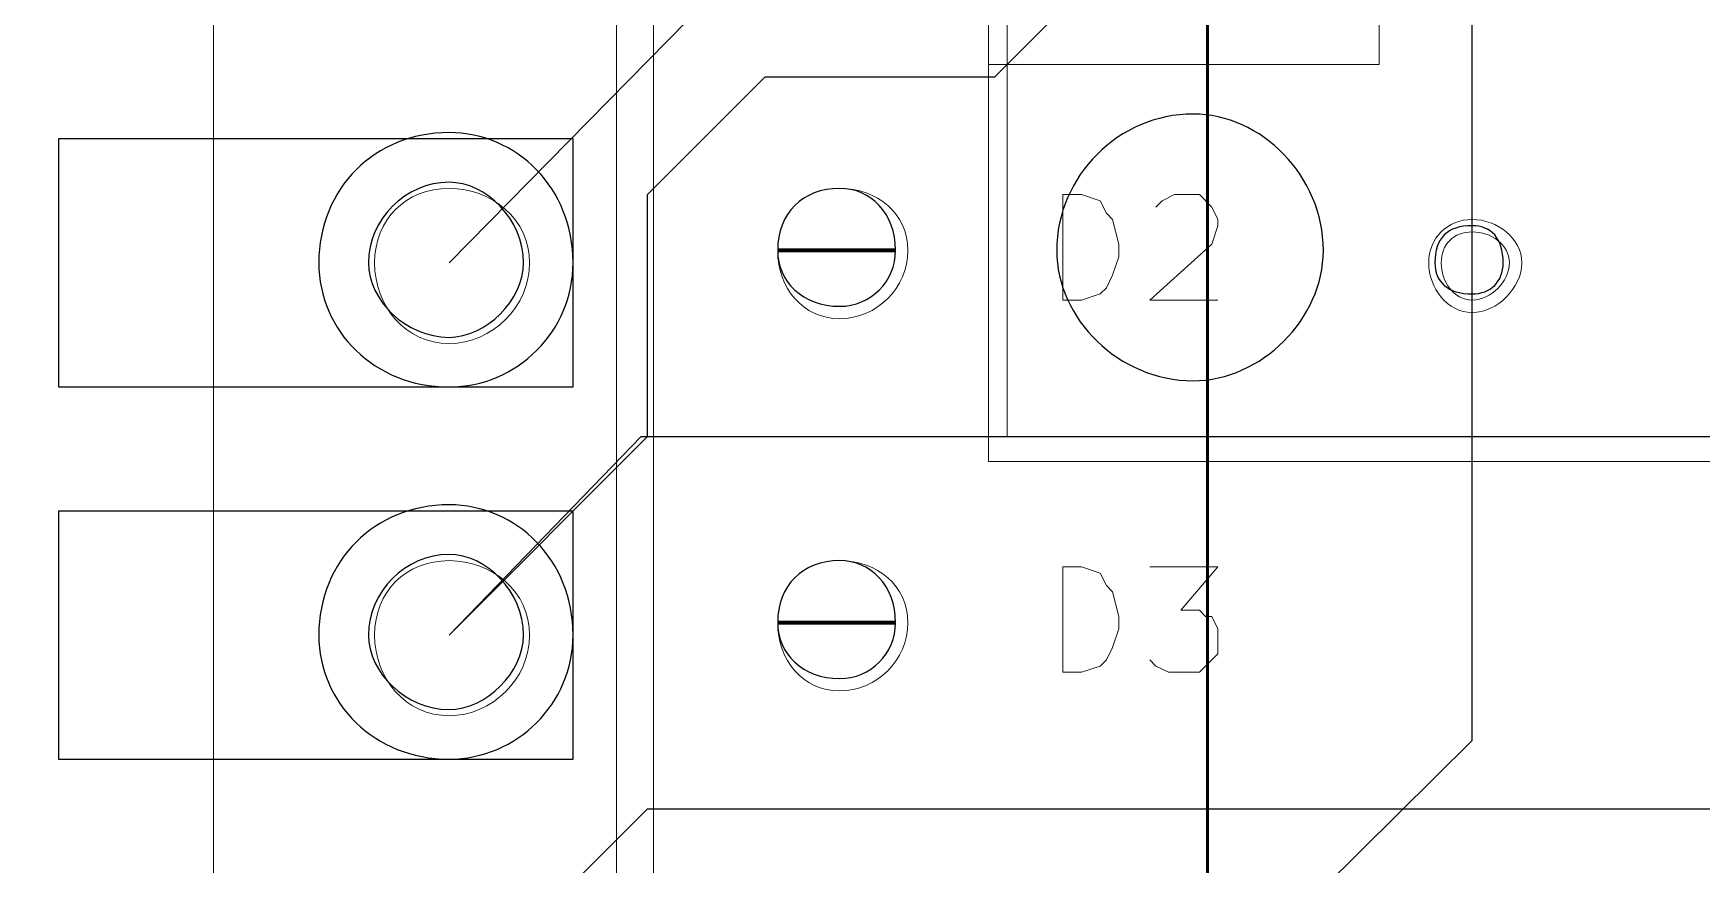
# Model space of a CAD drawing. Header units: centimetres. Extents: x -14.7 to 16.9, y -14.9 to 2.2.
# Drawn here: x -11.552 to -10.413, y -11.931 to -11.364 of the extents above; entities that cross this region are included whole.
import ezdxf

# ---------------------------------------------------------------- set-up
doc = ezdxf.new("R2010")
doc.units = ezdxf.units.CM
doc.header["$MEASUREMENT"] = 0
doc.layers.add('Layer 1', color=7, linetype='Continuous')

msp = doc.modelspace()

# ---------------------------------------------------------------- linework, layer by layer
at = {"layer": 'Layer 1', "lineweight": 53}
msp.add_lwpolyline([(-10.75, -13.7), (-9.25, -13.7), (-9.25, -6.3), (-10.75, -6.3), (-10.75, -13.7)], close=True, dxfattribs=at)
msp.add_open_spline([(-13.7, -13.2), (-13.7, -13.2), (-13.7, -6.8), (-13.7, -6.8), (-13.7, -6.8), (-13.7, -6.52386), (-13.47614, -6.3), (-13.2, -6.3), (-13.2, -6.3), (-13.2, -6.3), (-6.8, -6.3), (-6.8, -6.3), (-6.8, -6.3), (-6.52386, -6.3), (-6.3, -6.52386), (-6.3, -6.8), (-6.3, -6.8), (-6.3, -6.8), (-6.3, -13.2), (-6.3, -13.2), (-6.3, -13.2), (-6.3, -13.47614), (-6.52386, -13.7), (-6.8, -13.7), (-6.8, -13.7), (-6.8, -13.7), (-13.2, -13.7), (-13.2, -13.7), (-13.2, -13.7), (-13.47614, -13.7), (-13.7, -13.47614), (-13.7, -13.2)], degree=3, knots=[0, 0, 0, 0, 0.1111111, 0.1111111, 0.1111111, 0.1111111, 0.2222222, 0.2222222, 0.2222222, 0.2222222, 0.3333333, 0.3333333, 0.3333333, 0.3333333, 0.4444444, 0.4444444, 0.4444444, 0.4444444, 0.5555556, 0.5555556, 0.5555556, 0.5555556, 0.6666667, 0.6666667, 0.6666667, 0.6666667, 0.7777778, 0.7777778, 0.7777778, 0.7777778, 1, 1, 1, 1], dxfattribs=at)
at = {"layer": 'Layer 1', "color": 253, "lineweight": 9}
for points in [[(-10.88688, -11.63882), (-10.88688, -11.63882), (-10.88688, -7.44782), (-10.88688, -7.44782)], [(-11.12818, -12.35849), (-11.12818, -12.35849), (-11.12818, -7.61716), (-11.12818, -7.61716)], [(-9.10888, -11.63882), (-9.10888, -11.63882), (-10.88688, -11.63882), (-10.88688, -11.63882)]]:
    msp.add_open_spline(points, degree=3, dxfattribs=at)
at = {"layer": 'Layer 1', "color": 41, "lineweight": 13}
for points in [[(-11.15358, -7.59599), (-11.15358, -7.59599), (-11.15358, -12.38389), (-11.15358, -12.38389)], [(-10.89958, -7.82882), (-10.89958, -7.82882), (-10.89958, -11.65576), (-10.89958, -11.65576)], [(-10.63288, -7.82882), (-10.63288, -7.82882), (-10.63288, -11.38482), (-10.63288, -11.38482)], [(-11.42875, -11.37636), (-11.42875, -11.37636), (-11.42875, -11.41869), (-11.42875, -11.41869)], [(-10.63288, -11.38482), (-10.63288, -11.38482), (-10.89958, -11.38482), (-10.89958, -11.38482)], [(-11.42875, -11.62612), (-11.42875, -11.62612), (-11.42875, -11.66846), (-11.42875, -11.66846)], [(-10.89958, -11.65576), (-10.89958, -11.65576), (-10.39158, -11.65576), (-10.39158, -11.65576)], [(-11.42875, -11.88859), (-11.42875, -11.88859), (-11.42875, -11.92669), (-11.42875, -11.92669)]]:
    msp.add_open_spline(points, degree=3, dxfattribs=at)
at = {"layer": 'Layer 1', "color": 253, "lineweight": 13}
msp.add_open_spline([(-11.42875, -12.92576), (-11.42875, -12.92576), (-11.42875, -7.82882), (-11.42875, -7.82882)], degree=3, dxfattribs=at)
at = {"layer": 'Layer 1', "color": 22, "lineweight": 25}
for points in [[(-10.56938, -11.52029), (-10.56938, -11.52029), (-10.56938, -8.59929), (-10.56938, -8.59929)], [(-11.26788, -11.52029), (-11.26788, -11.52029), (-11.00965, -11.25782), (-11.00965, -11.25782)], [(-10.89535, -11.39329), (-10.89535, -11.39329), (-10.75988, -11.25782), (-10.75988, -11.25782)], [(-11.13242, -11.47372), (-11.13242, -11.47372), (-11.05198, -11.39329), (-11.05198, -11.39329)], [(-11.05198, -11.39329), (-11.05198, -11.39329), (-10.89535, -11.39329), (-10.89535, -11.39329)], [(-11.13242, -11.63882), (-11.13242, -11.63882), (-11.13242, -11.47372), (-11.13242, -11.47372)], [(-11.26788, -11.77429), (-11.26788, -11.77429), (-11.13665, -11.63882), (-11.13665, -11.63882)], [(-11.26788, -11.77429), (-11.26788, -11.77429), (-11.13242, -11.63882), (-11.13242, -11.63882)], [(-11.13665, -11.63882), (-11.13665, -11.63882), (-10.06985, -11.63882), (-10.06985, -11.63882)], [(-10.50588, -12.53629), (-10.50588, -12.53629), (-9.68038, -11.71079), (-9.68038, -11.71079)], [(-11.26788, -12.02829), (-11.26788, -12.02829), (-11.13242, -11.89282), (-11.13242, -11.89282)], [(-11.13242, -11.89282), (-11.13242, -11.89282), (-10.05291, -11.89282), (-10.05291, -11.89282)]]:
    msp.add_open_spline(points, degree=3, dxfattribs=at)
at = {"layer": 'Layer 1', "color": 4}
for points in [[(-10.67098, -11.51182), (-10.67098, -11.55839), (-10.71332, -11.60072), (-10.75988, -11.60072), (-10.75988, -11.60072), (-10.81068, -11.60072), (-10.85302, -11.55839), (-10.85302, -11.51182), (-10.85302, -11.51182), (-10.85302, -11.46102), (-10.81068, -11.41869), (-10.75988, -11.41869), (-10.75988, -11.41869), (-10.71332, -11.41869), (-10.67098, -11.46102), (-10.67098, -11.51182)], [(-11.18322, -11.52029), (-11.18322, -11.56686), (-11.22132, -11.60496), (-11.26788, -11.60496), (-11.26788, -11.60496), (-11.31868, -11.60496), (-11.35678, -11.56686), (-11.35678, -11.52029), (-11.35678, -11.52029), (-11.35678, -11.46949), (-11.31868, -11.43139), (-11.26788, -11.43139), (-11.26788, -11.43139), (-11.22132, -11.43139), (-11.18322, -11.46949), (-11.18322, -11.52029)], [(-11.18322, -11.77429), (-11.18322, -11.82086), (-11.22132, -11.85896), (-11.26788, -11.85896), (-11.26788, -11.85896), (-11.31868, -11.85896), (-11.35678, -11.82086), (-11.35678, -11.77429), (-11.35678, -11.77429), (-11.35678, -11.72349), (-11.31868, -11.68539), (-11.26788, -11.68539), (-11.26788, -11.68539), (-11.22132, -11.68539), (-11.18322, -11.72349), (-11.18322, -11.77429)]]:
    msp.add_open_spline(points, degree=3, knots=[0, 0, 0, 0, 0.2, 0.2, 0.2, 0.2, 0.4, 0.4, 0.4, 0.4, 0.6, 0.6, 0.6, 0.6, 1, 1, 1, 1], dxfattribs=at)
at = {"layer": 'Layer 1', "color": 201}
for points in [[(-10.67098, -11.51182), (-10.67098, -11.55839), (-10.71332, -11.60072), (-10.75988, -11.60072), (-10.75988, -11.60072), (-10.81068, -11.60072), (-10.85302, -11.55839), (-10.85302, -11.51182), (-10.85302, -11.51182), (-10.85302, -11.46102), (-10.81068, -11.41869), (-10.75988, -11.41869), (-10.75988, -11.41869), (-10.71332, -11.41869), (-10.67098, -11.46102), (-10.67098, -11.51182)], [(-11.18322, -11.52029), (-11.18322, -11.56686), (-11.22132, -11.60496), (-11.26788, -11.60496), (-11.26788, -11.60496), (-11.31868, -11.60496), (-11.35678, -11.56686), (-11.35678, -11.52029), (-11.35678, -11.52029), (-11.35678, -11.46949), (-11.31868, -11.43139), (-11.26788, -11.43139), (-11.26788, -11.43139), (-11.22132, -11.43139), (-11.18322, -11.46949), (-11.18322, -11.52029)], [(-11.53458, -11.43562), (-11.53458, -11.43562), (-11.18322, -11.43562), (-11.18322, -11.43562), (-11.18322, -11.43562), (-11.18322, -11.43562), (-11.18322, -11.60496), (-11.18322, -11.60496), (-11.18322, -11.60496), (-11.18322, -11.60496), (-11.53458, -11.60496), (-11.53458, -11.60496), (-11.53458, -11.60496), (-11.53458, -11.60496), (-11.53458, -11.43562), (-11.53458, -11.43562)], [(-11.53458, -11.68962), (-11.53458, -11.68962), (-11.18322, -11.68962), (-11.18322, -11.68962), (-11.18322, -11.68962), (-11.18322, -11.68962), (-11.18322, -11.85896), (-11.18322, -11.85896), (-11.18322, -11.85896), (-11.18322, -11.85896), (-11.53458, -11.85896), (-11.53458, -11.85896), (-11.53458, -11.85896), (-11.53458, -11.85896), (-11.53458, -11.68962), (-11.53458, -11.68962)], [(-11.18322, -11.77429), (-11.18322, -11.82086), (-11.22132, -11.85896), (-11.26788, -11.85896), (-11.26788, -11.85896), (-11.31868, -11.85896), (-11.35678, -11.82086), (-11.35678, -11.77429), (-11.35678, -11.77429), (-11.35678, -11.72349), (-11.31868, -11.68539), (-11.26788, -11.68539), (-11.26788, -11.68539), (-11.22132, -11.68539), (-11.18322, -11.72349), (-11.18322, -11.77429)]]:
    msp.add_open_spline(points, degree=3, knots=[0, 0, 0, 0, 0.2, 0.2, 0.2, 0.2, 0.4, 0.4, 0.4, 0.4, 0.6, 0.6, 0.6, 0.6, 1, 1, 1, 1], dxfattribs=at)
at = {"layer": 'Layer 1', "color": 40}
for points in [[(-10.67098, -11.51182), (-10.67098, -11.55839), (-10.71332, -11.60072), (-10.75988, -11.60072), (-10.75988, -11.60072), (-10.81068, -11.60072), (-10.85302, -11.55839), (-10.85302, -11.51182), (-10.85302, -11.51182), (-10.85302, -11.46102), (-10.81068, -11.41869), (-10.75988, -11.41869), (-10.75988, -11.41869), (-10.71332, -11.41869), (-10.67098, -11.46102), (-10.67098, -11.51182)], [(-11.18322, -11.52029), (-11.18322, -11.56686), (-11.22132, -11.60496), (-11.26788, -11.60496), (-11.26788, -11.60496), (-11.31868, -11.60496), (-11.35678, -11.56686), (-11.35678, -11.52029), (-11.35678, -11.52029), (-11.35678, -11.46949), (-11.31868, -11.43139), (-11.26788, -11.43139), (-11.26788, -11.43139), (-11.22132, -11.43139), (-11.18322, -11.46949), (-11.18322, -11.52029)], [(-11.18322, -11.77429), (-11.18322, -11.82086), (-11.22132, -11.85896), (-11.26788, -11.85896), (-11.26788, -11.85896), (-11.31868, -11.85896), (-11.35678, -11.82086), (-11.35678, -11.77429), (-11.35678, -11.77429), (-11.35678, -11.72349), (-11.31868, -11.68539), (-11.26788, -11.68539), (-11.26788, -11.68539), (-11.22132, -11.68539), (-11.18322, -11.72349), (-11.18322, -11.77429)]]:
    msp.add_open_spline(points, degree=3, knots=[0, 0, 0, 0, 0.2, 0.2, 0.2, 0.2, 0.4, 0.4, 0.4, 0.4, 0.6, 0.6, 0.6, 0.6, 1, 1, 1, 1], dxfattribs=at)
at = {"layer": 'Layer 1'}
for points in [[(-10.67098, -11.51182), (-10.67098, -11.55839), (-10.71332, -11.60072), (-10.75988, -11.60072), (-10.75988, -11.60072), (-10.81068, -11.60072), (-10.85302, -11.55839), (-10.85302, -11.51182), (-10.85302, -11.51182), (-10.85302, -11.46102), (-10.81068, -11.41869), (-10.75988, -11.41869), (-10.75988, -11.41869), (-10.71332, -11.41869), (-10.67098, -11.46102), (-10.67098, -11.51182)], [(-11.21708, -11.52029), (-11.21708, -11.54569), (-11.24248, -11.57109), (-11.26788, -11.57109), (-11.26788, -11.57109), (-11.29751, -11.57109), (-11.32291, -11.54569), (-11.32291, -11.52029), (-11.32291, -11.52029), (-11.32291, -11.49066), (-11.29751, -11.46526), (-11.26788, -11.46526), (-11.26788, -11.46526), (-11.24248, -11.46526), (-11.21708, -11.49066), (-11.21708, -11.52029)], [(-10.96308, -11.51182), (-10.96308, -11.53299), (-10.98001, -11.54992), (-11.00118, -11.54992), (-11.00118, -11.54992), (-11.02658, -11.54992), (-11.04351, -11.53299), (-11.04351, -11.51182), (-11.04351, -11.51182), (-11.04351, -11.48642), (-11.02658, -11.46949), (-11.00118, -11.46949), (-11.00118, -11.46949), (-10.98001, -11.46949), (-10.96308, -11.48642), (-10.96308, -11.51182)], [(-10.54822, -11.52029), (-10.54822, -11.53299), (-10.55668, -11.54146), (-10.56938, -11.54146), (-10.56938, -11.54146), (-10.58632, -11.54146), (-10.59478, -11.53299), (-10.59478, -11.52029), (-10.59478, -11.52029), (-10.59478, -11.50336), (-10.58632, -11.49489), (-10.56938, -11.49489), (-10.56938, -11.49489), (-10.55668, -11.49489), (-10.54822, -11.50336), (-10.54822, -11.52029)], [(-11.21708, -11.77429), (-11.21708, -11.79969), (-11.24248, -11.82509), (-11.26788, -11.82509), (-11.26788, -11.82509), (-11.29751, -11.82509), (-11.32291, -11.79969), (-11.32291, -11.77429), (-11.32291, -11.77429), (-11.32291, -11.74466), (-11.29751, -11.71926), (-11.26788, -11.71926), (-11.26788, -11.71926), (-11.24248, -11.71926), (-11.21708, -11.74466), (-11.21708, -11.77429)], [(-10.96308, -11.76582), (-10.96308, -11.78699), (-10.98001, -11.80392), (-11.00118, -11.80392), (-11.00118, -11.80392), (-11.02658, -11.80392), (-11.04351, -11.78699), (-11.04351, -11.76582), (-11.04351, -11.76582), (-11.04351, -11.74042), (-11.02658, -11.72349), (-11.00118, -11.72349), (-11.00118, -11.72349), (-10.98001, -11.72349), (-10.96308, -11.74042), (-10.96308, -11.76582)]]:
    msp.add_open_spline(points, degree=3, knots=[0, 0, 0, 0, 0.2, 0.2, 0.2, 0.2, 0.4, 0.4, 0.4, 0.4, 0.6, 0.6, 0.6, 0.6, 1, 1, 1, 1], dxfattribs=at)
at = {"layer": 'Layer 1', "color": 22}
for points in [[(-11.53458, -11.43562), (-11.53458, -11.43562), (-11.18322, -11.43562), (-11.18322, -11.43562), (-11.18322, -11.43562), (-11.18322, -11.43562), (-11.18322, -11.60496), (-11.18322, -11.60496), (-11.18322, -11.60496), (-11.18322, -11.60496), (-11.53458, -11.60496), (-11.53458, -11.60496), (-11.53458, -11.60496), (-11.53458, -11.60496), (-11.53458, -11.43562), (-11.53458, -11.43562)], [(-11.53458, -11.68962), (-11.53458, -11.68962), (-11.18322, -11.68962), (-11.18322, -11.68962), (-11.18322, -11.68962), (-11.18322, -11.68962), (-11.18322, -11.85896), (-11.18322, -11.85896), (-11.18322, -11.85896), (-11.18322, -11.85896), (-11.53458, -11.85896), (-11.53458, -11.85896), (-11.53458, -11.85896), (-11.53458, -11.85896), (-11.53458, -11.68962), (-11.53458, -11.68962)]]:
    msp.add_open_spline(points, degree=3, knots=[0, 0, 0, 0, 0.2, 0.2, 0.2, 0.2, 0.4, 0.4, 0.4, 0.4, 0.6, 0.6, 0.6, 0.6, 1, 1, 1, 1], dxfattribs=at)
at = {"layer": 'Layer 1', "color": 40, "lineweight": 5}
for points in [[(-11.21285, -11.52029), (-11.21285, -11.54992), (-11.23825, -11.57532), (-11.26788, -11.57532), (-11.26788, -11.57532), (-11.29751, -11.57532), (-11.31868, -11.54992), (-11.31868, -11.52029), (-11.31868, -11.52029), (-11.31868, -11.49066), (-11.29751, -11.46949), (-11.26788, -11.46949), (-11.26788, -11.46949), (-11.23825, -11.46949), (-11.21285, -11.49066), (-11.21285, -11.52029)], [(-10.95461, -11.51182), (-10.95461, -11.53722), (-10.97578, -11.55839), (-11.00118, -11.55839), (-11.00118, -11.55839), (-11.02658, -11.55839), (-11.04351, -11.53722), (-11.04351, -11.51182), (-11.04351, -11.51182), (-11.04351, -11.48642), (-11.02658, -11.46949), (-11.00118, -11.46949), (-11.00118, -11.46949), (-10.97578, -11.46949), (-10.95461, -11.48642), (-10.95461, -11.51182)], [(-11.21285, -11.77429), (-11.21285, -11.80392), (-11.23825, -11.82932), (-11.26788, -11.82932), (-11.26788, -11.82932), (-11.29751, -11.82932), (-11.31868, -11.80392), (-11.31868, -11.77429), (-11.31868, -11.77429), (-11.31868, -11.74466), (-11.29751, -11.72349), (-11.26788, -11.72349), (-11.26788, -11.72349), (-11.23825, -11.72349), (-11.21285, -11.74466), (-11.21285, -11.77429)], [(-10.95461, -11.76582), (-10.95461, -11.79122), (-10.97578, -11.81239), (-11.00118, -11.81239), (-11.00118, -11.81239), (-11.02658, -11.81239), (-11.04351, -11.79122), (-11.04351, -11.76582), (-11.04351, -11.76582), (-11.04351, -11.74042), (-11.02658, -11.72349), (-11.00118, -11.72349), (-11.00118, -11.72349), (-10.97578, -11.72349), (-10.95461, -11.74042), (-10.95461, -11.76582)]]:
    msp.add_open_spline(points, degree=3, knots=[0, 0, 0, 0, 0.2, 0.2, 0.2, 0.2, 0.4, 0.4, 0.4, 0.4, 0.6, 0.6, 0.6, 0.6, 1, 1, 1, 1], dxfattribs=at)
at = {"layer": 'Layer 1', "color": 41, "lineweight": 18}
for points, knots in [([(-10.84878, -11.54569), (-10.84878, -11.54569), (-10.84878, -11.47372), (-10.84878, -11.47372), (-10.84878, -11.47372), (-10.84878, -11.47372), (-10.83608, -11.47372), (-10.83608, -11.47372), (-10.83608, -11.47372), (-10.83608, -11.47372), (-10.82338, -11.47796), (-10.82338, -11.47796), (-10.82338, -11.47796), (-10.82338, -11.47796), (-10.81915, -11.48642), (-10.81915, -11.48642), (-10.81915, -11.48642), (-10.81915, -11.48642), (-10.81491, -11.49066), (-10.81491, -11.49066), (-10.81491, -11.49066), (-10.81491, -11.49066), (-10.81068, -11.50759), (-10.81068, -11.50759), (-10.81068, -11.50759), (-10.81068, -11.50759), (-10.81068, -11.51606), (-10.81068, -11.51606), (-10.81068, -11.51606), (-10.81068, -11.51606), (-10.81491, -11.52876), (-10.81491, -11.52876), (-10.81491, -11.52876), (-10.81491, -11.52876), (-10.81915, -11.53722), (-10.81915, -11.53722), (-10.81915, -11.53722), (-10.81915, -11.53722), (-10.82338, -11.54146), (-10.82338, -11.54146), (-10.82338, -11.54146), (-10.82338, -11.54146), (-10.83608, -11.54569), (-10.83608, -11.54569), (-10.83608, -11.54569), (-10.83608, -11.54569), (-10.84878, -11.54569), (-10.84878, -11.54569)], [0, 0, 0, 0, 0.0769231, 0.0769231, 0.0769231, 0.0769231, 0.1538462, 0.1538462, 0.1538462, 0.1538462, 0.2307692, 0.2307692, 0.2307692, 0.2307692, 0.3076923, 0.3076923, 0.3076923, 0.3076923, 0.3846154, 0.3846154, 0.3846154, 0.3846154, 0.4615385, 0.4615385, 0.4615385, 0.4615385, 0.5384615, 0.5384615, 0.5384615, 0.5384615, 0.6153846, 0.6153846, 0.6153846, 0.6153846, 0.6923077, 0.6923077, 0.6923077, 0.6923077, 0.7692308, 0.7692308, 0.7692308, 0.7692308, 0.8461538, 0.8461538, 0.8461538, 0.8461538, 1, 1, 1, 1]), ([(-10.78528, -11.48219), (-10.78528, -11.48219), (-10.78105, -11.47796), (-10.78105, -11.47796), (-10.78105, -11.47796), (-10.78105, -11.47796), (-10.77258, -11.47372), (-10.77258, -11.47372), (-10.77258, -11.47372), (-10.77258, -11.47372), (-10.75565, -11.47372), (-10.75565, -11.47372), (-10.75565, -11.47372), (-10.75565, -11.47372), (-10.74718, -11.48219), (-10.74718, -11.48219), (-10.74718, -11.48219), (-10.74718, -11.48219), (-10.74295, -11.49066), (-10.74295, -11.49066), (-10.74295, -11.49066), (-10.74295, -11.49066), (-10.74295, -11.49489), (-10.74295, -11.49489), (-10.74295, -11.49489), (-10.74295, -11.49489), (-10.74718, -11.50759), (-10.74718, -11.50759), (-10.74718, -11.50759), (-10.74718, -11.50759), (-10.78952, -11.54569), (-10.78952, -11.54569), (-10.78952, -11.54569), (-10.78952, -11.54569), (-10.74295, -11.54569), (-10.74295, -11.54569)], [0, 0, 0, 0, 0.1, 0.1, 0.1, 0.1, 0.2, 0.2, 0.2, 0.2, 0.3, 0.3, 0.3, 0.3, 0.4, 0.4, 0.4, 0.4, 0.5, 0.5, 0.5, 0.5, 0.6, 0.6, 0.6, 0.6, 0.7, 0.7, 0.7, 0.7, 0.8, 0.8, 0.8, 0.8, 1, 1, 1, 1]), ([(-10.84878, -11.79969), (-10.84878, -11.79969), (-10.84878, -11.72772), (-10.84878, -11.72772), (-10.84878, -11.72772), (-10.84878, -11.72772), (-10.83608, -11.72772), (-10.83608, -11.72772), (-10.83608, -11.72772), (-10.83608, -11.72772), (-10.82338, -11.73196), (-10.82338, -11.73196), (-10.82338, -11.73196), (-10.82338, -11.73196), (-10.81915, -11.74042), (-10.81915, -11.74042), (-10.81915, -11.74042), (-10.81915, -11.74042), (-10.81491, -11.74466), (-10.81491, -11.74466), (-10.81491, -11.74466), (-10.81491, -11.74466), (-10.81068, -11.76159), (-10.81068, -11.76159), (-10.81068, -11.76159), (-10.81068, -11.76159), (-10.81068, -11.77006), (-10.81068, -11.77006), (-10.81068, -11.77006), (-10.81068, -11.77006), (-10.81491, -11.78276), (-10.81491, -11.78276), (-10.81491, -11.78276), (-10.81491, -11.78276), (-10.81915, -11.79122), (-10.81915, -11.79122), (-10.81915, -11.79122), (-10.81915, -11.79122), (-10.82338, -11.79546), (-10.82338, -11.79546), (-10.82338, -11.79546), (-10.82338, -11.79546), (-10.83608, -11.79969), (-10.83608, -11.79969), (-10.83608, -11.79969), (-10.83608, -11.79969), (-10.84878, -11.79969), (-10.84878, -11.79969)], [0, 0, 0, 0, 0.0769231, 0.0769231, 0.0769231, 0.0769231, 0.1538462, 0.1538462, 0.1538462, 0.1538462, 0.2307692, 0.2307692, 0.2307692, 0.2307692, 0.3076923, 0.3076923, 0.3076923, 0.3076923, 0.3846154, 0.3846154, 0.3846154, 0.3846154, 0.4615385, 0.4615385, 0.4615385, 0.4615385, 0.5384615, 0.5384615, 0.5384615, 0.5384615, 0.6153846, 0.6153846, 0.6153846, 0.6153846, 0.6923077, 0.6923077, 0.6923077, 0.6923077, 0.7692308, 0.7692308, 0.7692308, 0.7692308, 0.8461538, 0.8461538, 0.8461538, 0.8461538, 1, 1, 1, 1]), ([(-10.78952, -11.72772), (-10.78952, -11.72772), (-10.74295, -11.72772), (-10.74295, -11.72772), (-10.74295, -11.72772), (-10.74295, -11.72772), (-10.76835, -11.75736), (-10.76835, -11.75736), (-10.76835, -11.75736), (-10.76835, -11.75736), (-10.75565, -11.75736), (-10.75565, -11.75736), (-10.75565, -11.75736), (-10.75565, -11.75736), (-10.75142, -11.76159), (-10.75142, -11.76159), (-10.75142, -11.76159), (-10.75142, -11.76159), (-10.74718, -11.76159), (-10.74718, -11.76159), (-10.74718, -11.76159), (-10.74718, -11.76159), (-10.74295, -11.77006), (-10.74295, -11.77006), (-10.74295, -11.77006), (-10.74295, -11.77006), (-10.74295, -11.78699), (-10.74295, -11.78699), (-10.74295, -11.78699), (-10.74295, -11.78699), (-10.75565, -11.79969), (-10.75565, -11.79969), (-10.75565, -11.79969), (-10.75565, -11.79969), (-10.77682, -11.79969), (-10.77682, -11.79969), (-10.77682, -11.79969), (-10.77682, -11.79969), (-10.78528, -11.79546), (-10.78528, -11.79546), (-10.78528, -11.79546), (-10.78528, -11.79546), (-10.78952, -11.79122), (-10.78952, -11.79122)], [0, 0, 0, 0, 0.0833333, 0.0833333, 0.0833333, 0.0833333, 0.1666667, 0.1666667, 0.1666667, 0.1666667, 0.25, 0.25, 0.25, 0.25, 0.3333333, 0.3333333, 0.3333333, 0.3333333, 0.4166667, 0.4166667, 0.4166667, 0.4166667, 0.5, 0.5, 0.5, 0.5, 0.5833333, 0.5833333, 0.5833333, 0.5833333, 0.6666667, 0.6666667, 0.6666667, 0.6666667, 0.75, 0.75, 0.75, 0.75, 0.8333333, 0.8333333, 0.8333333, 0.8333333, 1, 1, 1, 1])]:
    msp.add_open_spline(points, degree=3, knots=knots, dxfattribs=at)
at = {"layer": 'Layer 1', "color": 7, "lineweight": 20}
msp.add_open_spline([(-10.53552, -11.52029), (-10.53552, -11.53722), (-10.55245, -11.55416), (-10.56938, -11.55416), (-10.56938, -11.55416), (-10.58632, -11.55416), (-10.59902, -11.53722), (-10.59902, -11.52029), (-10.59902, -11.52029), (-10.59902, -11.50336), (-10.58632, -11.49066), (-10.56938, -11.49066), (-10.56938, -11.49066), (-10.55245, -11.49066), (-10.53552, -11.50336), (-10.53552, -11.52029)], degree=3, knots=[0, 0, 0, 0, 0.2, 0.2, 0.2, 0.2, 0.4, 0.4, 0.4, 0.4, 0.6, 0.6, 0.6, 0.6, 1, 1, 1, 1], dxfattribs=at)
at = {"layer": 'Layer 1', "color": 7, "lineweight": 5}
msp.add_open_spline([(-10.54398, -11.52029), (-10.54398, -11.53299), (-10.55668, -11.54569), (-10.56938, -11.54569), (-10.56938, -11.54569), (-10.58208, -11.54569), (-10.59055, -11.53299), (-10.59055, -11.52029), (-10.59055, -11.52029), (-10.59055, -11.50759), (-10.58208, -11.49912), (-10.56938, -11.49912), (-10.56938, -11.49912), (-10.55668, -11.49912), (-10.54398, -11.50759), (-10.54398, -11.52029)], degree=3, knots=[0, 0, 0, 0, 0.2, 0.2, 0.2, 0.2, 0.4, 0.4, 0.4, 0.4, 0.6, 0.6, 0.6, 0.6, 1, 1, 1, 1], dxfattribs=at)
at = {"layer": 'Layer 1', "color": 4, "lineweight": 120}
for points in [[(-10.96308, -11.51182), (-10.96308, -11.51182), (-11.04351, -11.51182), (-11.04351, -11.51182)], [(-10.96308, -11.76582), (-10.96308, -11.76582), (-11.04351, -11.76582), (-11.04351, -11.76582)]]:
    msp.add_open_spline(points, degree=3, dxfattribs=at)
at = {"layer": 'Layer 1', "color": 201, "lineweight": 120}
for points in [[(-10.96308, -11.51182), (-10.96308, -11.51182), (-11.04351, -11.51182), (-11.04351, -11.51182)], [(-10.96308, -11.76582), (-10.96308, -11.76582), (-11.04351, -11.76582), (-11.04351, -11.76582)]]:
    msp.add_open_spline(points, degree=3, dxfattribs=at)
at = {"layer": 'Layer 1', "color": 40, "lineweight": 120}
for points in [[(-10.96308, -11.51182), (-10.96308, -11.51182), (-11.04351, -11.51182), (-11.04351, -11.51182)], [(-10.96308, -11.76582), (-10.96308, -11.76582), (-11.04351, -11.76582), (-11.04351, -11.76582)]]:
    msp.add_open_spline(points, degree=3, dxfattribs=at)
at = {"layer": 'Layer 1', "color": 163, "lineweight": 25}
for points in [[(-10.56938, -11.84626), (-10.56938, -11.84626), (-10.56938, -11.52029), (-10.56938, -11.52029)], [(-11.00118, -12.27382), (-11.00118, -12.27382), (-10.56938, -11.84626), (-10.56938, -11.84626)]]:
    msp.add_open_spline(points, degree=3, dxfattribs=at)

doc.saveas('drawing.dxf')
